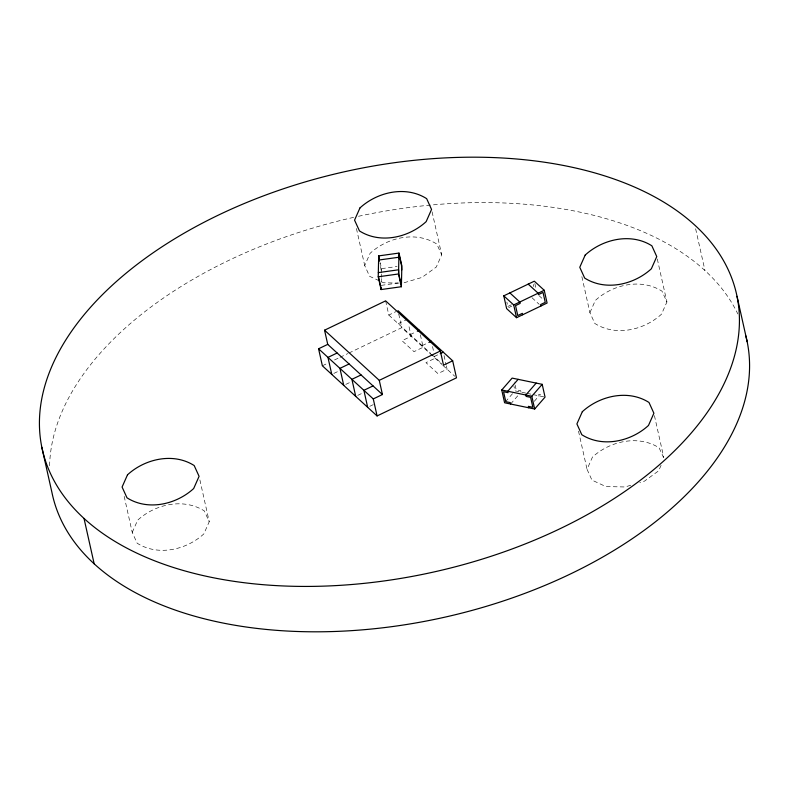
<?xml version="1.0" encoding="UTF-8"?>
<svg xmlns="http://www.w3.org/2000/svg" width="789" height="789" viewBox="0 0 789 789"><rect width="100%" height="100%" fill="white"/><g stroke="black" fill="none" stroke-linecap="round" stroke-linejoin="round"><path stroke-width="0.59" stroke-dasharray="3.94 2.96" d="M381.156 270.371L379.973 262.767M381.245 281.959L381.324 278.537M381.353 277.393L381.422 273.97M381.452 272.836L381.541 268.654L380.249 262.845M132.236 532.407L137.651 520.198C155.137 504.161 183.482 497.662 204.331 510.937L209.233 521.716L203.818 533.926C186.332 549.963 157.978 556.462 137.138 543.197L132.236 532.407L123.695 494.19M379.233 280.776L369.607 276.308L364.705 265.528L370.12 253.308C387.606 237.272 415.961 230.773 436.8 244.048L441.702 254.827L436.287 267.037L422.007 277.412L403.83 282.827M589.916 312.671L595.33 300.461C612.816 284.415 641.161 277.925 662.01 291.19L666.912 301.97L661.498 314.19C644.011 330.226 615.657 336.725 594.817 323.451L589.916 312.671L581.641 275.647M630.717 485.274L625.036 486.971L605.853 486.566L591.947 480.106L587.046 469.327L592.46 457.107C609.946 441.071 638.301 434.571 659.14 447.846L663.549 457.551M661.093 465.283L658.628 470.836L644.357 481.211L639.81 482.562M505.394 401.857L512.584 393.612M510.611 404.017L517.801 395.772M534.252 401.354L539.035 395.851L538.719 394.431L542.102 395.141M385.634 300.865L388.809 315.048L395.93 311.625M398.208 323.668L406.355 319.762M322.366 365.79L327.879 363.147M334.497 359.971L338.915 357.851M340.01 357.318L347.732 353.62M348.837 353.087L401.769 327.672L441.958 364.508M410.181 334.635L416.286 331.705M333.806 373.434L338.895 370.988M422.164 345.631L429.295 342.209M345.779 384.411L350.868 381.965M507.84 306.457L511.509 304.702M508.668 307.631L511.726 306.162M434.118 356.579L439.207 354.133M357.742 395.378L362.832 392.932M369.716 406.345L374.805 403.899M381.541 268.654L397.064 266.495M381.176 285.371L397.893 283.054M399.096 283.093L383.513 282.768L380.308 281.269M525.809 393.109L514.98 390.861L513.945 386.216M527.013 393.356L531.825 394.352M533.029 394.608L543.848 396.847M538.976 295.599L542.585 298.903M531.964 297.709L539.173 304.317M388.809 315.048L430.705 353.452M431.553 354.231L441.81 363.63M442.816 365.287L454.78 376.254M695.632 228.761L704.981 270.558M657.296 258.979L666.912 301.97M654.426 415.625L663.776 457.433M578.505 431.1L587.046 469.327M534.834 283.507L536.135 289.307M533.354 284.434L533.847 286.644M506.854 302.049L507.347 304.248M520.996 392.113L520.681 390.693L516.164 389.756L514.438 382.034M432.086 211.827L441.702 254.827M444.039 355.583L446.071 364.666M446.318 365.8L447.087 369.203L437.925 373.601L425.971 362.644L435.133 358.245L434.66 356.125M432.52 346.549L433.703 351.864M420.359 334.783L423.151 347.259L413.988 351.657L402.015 340.69L411.177 336.292L408.643 324.94M398.731 314.052L401.769 327.672M356.431 228.494L364.705 265.528M199.883 479.909L209.233 521.716M49.599 465.816A355.701 205.041 -12.6 0 1 353.709 217.35M358.482 216.294A355.701 205.041 -12.6 0 1 737.823 313.973"/><path stroke-width="1.18" d="M378.227 276.791L378.69 255.892L398.987 253.072L401.848 265.834L401.384 286.732L381.077 289.553L378.227 276.791L398.524 273.97L398.987 253.072M378.986 258.348L378.917 261.484L378.602 260.064L398.899 257.244L399.214 258.664L399.283 255.528L401.502 265.459L401.749 270.016M381.077 289.553L381.126 287.462M501.745 390.003L512.12 378.099L542.201 384.332L545.051 397.104L534.676 409.008L504.595 402.775L501.745 390.003L531.816 396.246L542.201 384.332M518.136 379.341L507.761 391.255L508.077 392.675L503.56 391.738L505.779 401.66L510.296 402.597L510.611 404.017M536.185 383.089L525.799 395.003L526.125 396.413L530.632 397.35L532.851 407.282L528.344 406.345L528.66 407.765M327.731 344.379L324.555 330.197L385.634 300.865L440.351 351.016L443.517 365.199L452.679 360.8L456.486 377.823L377.083 415.941L322.366 365.79L318.569 348.777L327.731 344.379L382.438 394.53L373.276 398.928L318.569 348.777M337.13 352.999L327.968 357.397L331.774 374.41M349.103 363.966L339.941 368.364L343.738 385.387M417.302 331.222L419.344 330.236M503.776 295.845L534.321 281.18L544.232 290.273L547.093 303.035L516.548 317.701L506.627 308.607L503.776 295.845L513.698 304.939L516.548 317.701M361.066 374.933L351.904 379.331L355.711 396.354M429.295 342.209L431.327 341.233M513.698 304.939L544.232 290.273M324.555 330.197L379.272 380.347L440.351 351.016M373.039 385.91L363.877 390.308L367.674 407.321M440.223 353.65L443.28 352.18M378.316 272.609L398.623 269.789L398.869 274.345L401.088 284.277L401.157 281.14L401.473 282.551M528.206 284.119L538.128 293.202L538.443 294.622L543.029 292.423L545.248 302.355L540.662 304.554L540.978 305.964M509.881 292.916L519.803 302L520.119 303.42L515.542 305.619L517.762 315.551L522.338 313.351L522.653 314.772M397.972 310.649L452.679 360.8M737.015 296.309A355.701 205.041 -12.6 0 1 251.218 583.544A355.701 205.041 -12.6 0 1 180.05 235.566A355.701 205.041 -12.6 0 1 737.015 296.309L747.163 341.696M531.816 396.246L534.676 409.008M398.524 273.97L401.384 286.732M378.69 255.892L379.213 258.21M378.572 277.166L380.791 287.097M379.272 380.347L382.438 394.53M373.276 398.928L377.083 415.941M84.019 518.442L94.167 563.819M41.837 447.304L51.985 492.691A355.701 205.041 -12.6 0 0 445.824 616.949A355.701 205.041 -12.6 0 0 745.783 335.759M127.502 474.81L122.088 487.03L126.99 497.81C147.839 511.075 176.184 504.585 193.67 488.539L199.084 476.329L194.183 465.549C173.343 452.275 144.989 458.774 127.502 474.81M359.971 207.921L354.557 220.141L359.468 230.921C380.308 244.186 408.653 237.696 426.149 221.65L431.553 209.44L426.652 198.66C405.812 185.385 377.458 191.885 359.971 207.921M585.182 255.074L579.767 267.284L584.669 278.063C605.518 291.338 633.863 284.839 651.349 268.802L656.764 256.593L651.862 245.803C631.022 232.538 602.668 239.037 585.182 255.074M582.312 411.72L576.897 423.94L581.809 434.719C602.648 447.984 631.003 441.495 648.489 425.449L653.894 413.239L648.992 402.459C628.152 389.184 599.798 395.683 582.312 411.72"/></g></svg>
